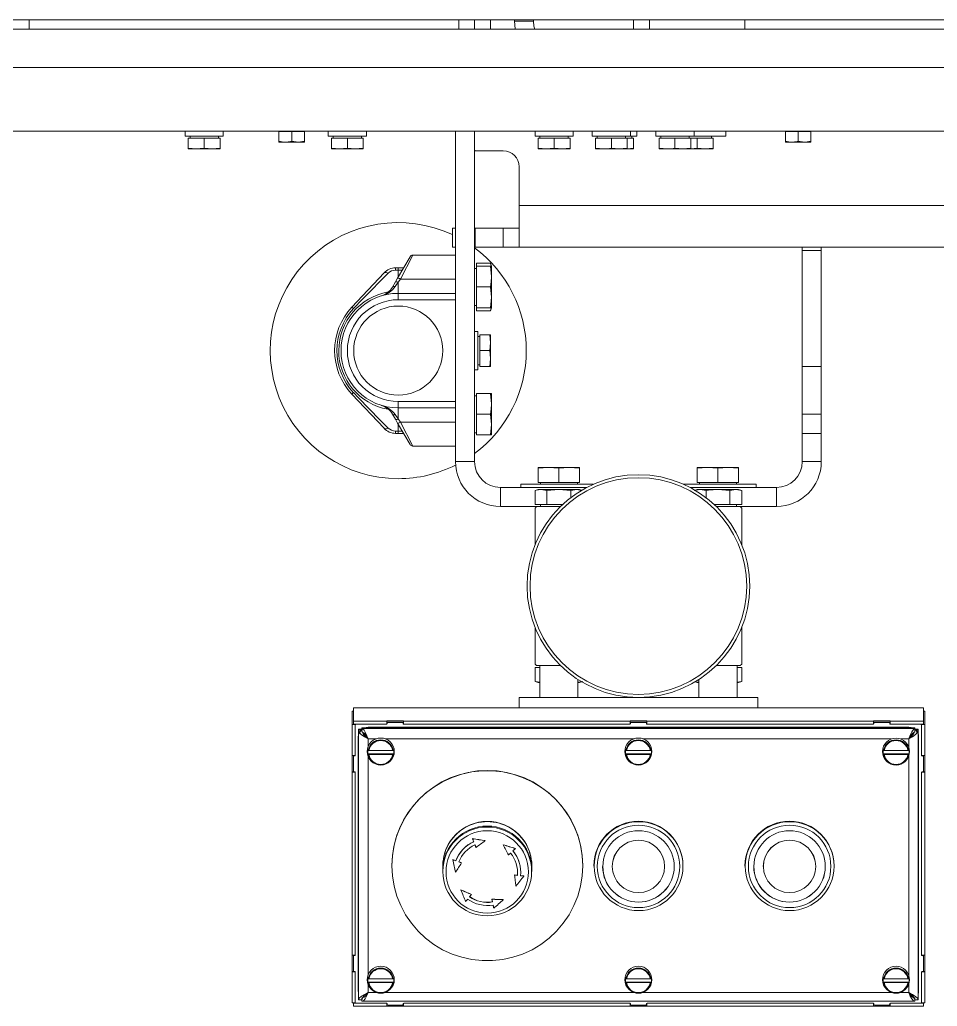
# Model space of a CAD drawing. Header units: millimetres. Extents: x -187347 to 135007, y -6415 to 292048.
# Drawn here: x -56473.8 to -56185.3, y 21274.1 to 21584.2 of the extents above; entities that cross this region are included whole.
import ezdxf

# ---------------------------------------------------------------- set-up
doc = ezdxf.new("R2010")
doc.units = ezdxf.units.MM
doc.header["$LTSCALE"] = 100
doc.layers.get('0').update_dxf_attribs({"lineweight": 18})
doc.layers.add('Layout Multivac', color=2, linetype='Continuous')

# ---------------------------------------------------------------- blocks, each defined once
blk = doc.blocks.new('I319 MD_left to right')
at = {"color": 0, "linetype": 'Continuous', "lineweight": 18}
for p, q in [((1820.77, 2193.04), (1183.77, 2193.04)), ((1389.77, 2190.04), (1389.77, 2193.04)), ((1524.77, 2193.04), (1524.77, 2190.04)), ((1529.77, 2190.04), (1529.77, 2193.04)), ((1534.77, 2193.04), (1534.77, 2190.04)), ((1542.27, 2192.64), (1542.27, 2193.04)), ((1548.27, 2192.64), (1542.27, 2192.64)), ((1548.27, 2192.64), (1548.27, 2193.04)), ((1579.77, 2190.04), (1579.77, 2193.04)), ((1584.77, 2193.04), (1584.77, 2190.04)), ((1614.77, 2190.04), (1614.77, 2193.04)), ((1792.77, 2190.04), (1151.77, 2190.04)), ((1792.77, 2178.04), (1151.77, 2178.04)), ((1792.77, 2158.04), (1151.77, 2158.04)), ((1438.77, 2158.04), (1438.77, 2156.44)), ((1450.77, 2156.44), (1438.77, 2156.44)), ((1439.77, 2152.65), (1439.77, 2155.84)), ((1439.77, 2155.84), (1444.77, 2155.84)), ((1440.33, 2156.44), (1440.33, 2155.84)), ((1444.77, 2152.65), (1444.77, 2155.84)), ((1444.77, 2155.84), (1449.77, 2155.84)), ((1449.21, 2155.84), (1449.21, 2156.44)), ((1449.77, 2152.65), (1449.77, 2155.84)), ((1450.77, 2156.44), (1450.77, 2158.04)), ((1468.27, 2157.89), (1468.27, 2154.9)), ((1468.27, 2157.89), (1472.27, 2157.89)), ((1468.83, 2158.04), (1468.83, 2157.89)), ((1472.27, 2157.89), (1476.27, 2157.89)), ((1472.27, 2157.89), (1472.27, 2154.9)), ((1475.71, 2157.89), (1475.71, 2158.04)), ((1476.27, 2157.89), (1476.27, 2154.9)), ((1483.77, 2158.04), (1483.77, 2156.44)), ((1489.77, 2156.44), (1483.77, 2156.44)), ((1484.77, 2152.65), (1484.77, 2155.84)), ((1484.77, 2155.84), (1489.77, 2155.84)), ((1485.33, 2156.44), (1485.33, 2155.84)), ((1495.77, 2156.44), (1489.77, 2156.44)), ((1489.77, 2152.65), (1489.77, 2155.84)), ((1489.77, 2155.84), (1494.77, 2155.84)), ((1494.21, 2155.84), (1494.21, 2156.44)), ((1494.77, 2152.65), (1494.77, 2155.84)), ((1495.77, 2156.44), (1495.77, 2158.04)), ((1523.77, 2054.14), (1523.77, 2158.04)), ((1529.77, 2054.14), (1529.77, 2158.04)), ((1548.77, 2158.04), (1548.77, 2156.44)), ((1560.77, 2156.44), (1548.77, 2156.44)), ((1549.77, 2152.65), (1549.77, 2155.84)), ((1549.77, 2155.84), (1554.77, 2155.84)), ((1550.33, 2156.44), (1550.33, 2155.84)), ((1554.77, 2152.65), (1554.77, 2155.84)), ((1554.77, 2155.84), (1559.77, 2155.84)), ((1559.21, 2155.84), (1559.21, 2156.44)), ((1559.77, 2152.65), (1559.77, 2155.84)), ((1560.77, 2156.44), (1560.77, 2158.04)), ((1566.77, 2158.04), (1566.77, 2156.44)), ((1578.77, 2156.44), (1566.77, 2156.44)), ((1567.77, 2152.65), (1567.77, 2155.84)), ((1567.77, 2155.84), (1572.77, 2155.84)), ((1568.33, 2156.44), (1568.33, 2155.84)), ((1572.77, 2152.65), (1572.77, 2155.84)), ((1572.77, 2155.84), (1577.77, 2155.84)), ((1577.21, 2155.84), (1577.21, 2156.44)), ((1577.77, 2155.84), (1579.77, 2155.84)), ((1577.77, 2152.65), (1577.77, 2155.84)), ((1578.77, 2156.44), (1578.77, 2158.04)), ((1580.77, 2156.44), (1578.77, 2156.44)), ((1579.21, 2155.84), (1579.21, 2156.44)), ((1579.77, 2152.65), (1579.77, 2155.84)), ((1580.77, 2156.44), (1580.77, 2158.04)), ((1586.77, 2158.04), (1586.77, 2156.44)), ((1598.77, 2156.44), (1586.77, 2156.44)), ((1587.77, 2152.65), (1587.77, 2155.84)), ((1587.77, 2155.84), (1592.77, 2155.84)), ((1588.33, 2156.44), (1588.33, 2155.84)), ((1592.77, 2152.65), (1592.77, 2155.84)), ((1592.77, 2155.84), (1597.77, 2155.84)), ((1597.21, 2155.84), (1597.21, 2156.44)), ((1597.77, 2155.84), (1599.77, 2155.84)), ((1597.77, 2152.65), (1597.77, 2155.84)), ((1598.77, 2156.44), (1598.77, 2158.04)), ((1598.77, 2156.44), (1608.77, 2156.44)), ((1599.77, 2152.65), (1599.77, 2155.84)), ((1599.77, 2155.84), (1604.77, 2155.84)), ((1604.21, 2155.84), (1604.21, 2156.44)), ((1604.77, 2152.65), (1604.77, 2155.84)), ((1608.77, 2156.44), (1608.77, 2158.04)), ((1627.52, 2157.89), (1627.52, 2154.9)), ((1627.52, 2157.89), (1631.52, 2157.89)), ((1628.08, 2158.04), (1628.08, 2157.89)), ((1631.52, 2157.89), (1635.52, 2157.89)), ((1631.52, 2157.89), (1631.52, 2154.9)), ((1634.96, 2157.89), (1634.96, 2158.04)), ((1635.52, 2157.89), (1635.52, 2154.9)), ((1442.27, 2152.44), (1439.77, 2152.65)), ((1439.77, 2152.65), (1439.77, 2152.44)), ((1439.77, 2152.44), (1442.27, 2152.44)), ((1444.77, 2152.65), (1442.27, 2152.44)), ((1442.27, 2152.44), (1447.27, 2152.44)), ((1447.27, 2152.44), (1444.77, 2152.65)), ((1449.77, 2152.65), (1447.27, 2152.44)), ((1447.27, 2152.44), (1449.77, 2152.44)), ((1449.77, 2152.44), (1449.77, 2152.65)), ((1468.27, 2154.54), (1468.27, 2154.9)), ((1468.27, 2154.54), (1470.27, 2154.54)), ((1470.27, 2154.54), (1474.27, 2154.54)), ((1472.27, 2154.9), (1474.27, 2154.54)), ((1474.27, 2154.54), (1476.27, 2154.54)), ((1476.27, 2154.9), (1476.27, 2154.54)), ((1487.27, 2152.44), (1484.77, 2152.65)), ((1484.77, 2152.65), (1484.77, 2152.44)), ((1484.77, 2152.44), (1487.27, 2152.44)), ((1489.77, 2152.65), (1487.27, 2152.44)), ((1487.27, 2152.44), (1492.27, 2152.44)), ((1492.27, 2152.44), (1489.77, 2152.65)), ((1494.77, 2152.65), (1492.27, 2152.44)), ((1492.27, 2152.44), (1494.77, 2152.44)), ((1494.77, 2152.44), (1494.77, 2152.65)), ((1552.27, 2152.44), (1549.77, 2152.65)), ((1549.77, 2152.65), (1549.77, 2152.44)), ((1549.77, 2152.44), (1552.27, 2152.44)), ((1554.77, 2152.65), (1552.27, 2152.44)), ((1552.27, 2152.44), (1557.27, 2152.44)), ((1557.27, 2152.44), (1554.77, 2152.65)), ((1559.77, 2152.65), (1557.27, 2152.44)), ((1557.27, 2152.44), (1559.77, 2152.44)), ((1559.77, 2152.44), (1559.77, 2152.65)), ((1570.27, 2152.44), (1567.77, 2152.65)), ((1567.77, 2152.65), (1567.77, 2152.44)), ((1567.77, 2152.44), (1570.27, 2152.44)), ((1570.27, 2152.44), (1575.27, 2152.44)), ((1575.27, 2152.44), (1572.77, 2152.65)), ((1577.77, 2152.65), (1575.27, 2152.44)), ((1575.27, 2152.44), (1577.77, 2152.44)), ((1579.77, 2152.65), (1577.77, 2152.48)), ((1577.77, 2152.44), (1577.77, 2152.65)), ((1577.83, 2152.44), (1579.77, 2152.44)), ((1579.77, 2152.44), (1579.77, 2152.65)), ((1590.27, 2152.44), (1587.77, 2152.65)), ((1587.77, 2152.65), (1587.77, 2152.44)), ((1587.77, 2152.44), (1590.27, 2152.44)), ((1590.27, 2152.44), (1595.27, 2152.44)), ((1595.27, 2152.44), (1592.77, 2152.65)), ((1597.77, 2152.65), (1595.27, 2152.44)), ((1595.27, 2152.44), (1597.77, 2152.44)), ((1597.74, 2152.44), (1602.27, 2152.44)), ((1599.77, 2152.65), (1597.77, 2152.48)), ((1597.77, 2152.44), (1597.77, 2152.65)), ((1602.27, 2152.44), (1599.77, 2152.65)), ((1604.77, 2152.65), (1602.27, 2152.44)), ((1602.27, 2152.44), (1604.77, 2152.44)), ((1604.77, 2152.44), (1604.77, 2152.65)), ((1627.52, 2154.54), (1627.52, 2154.9)), ((1627.52, 2154.54), (1629.52, 2154.54)), ((1629.52, 2154.54), (1633.52, 2154.54)), ((1631.52, 2154.9), (1633.52, 2154.54)), ((1633.52, 2154.54), (1635.52, 2154.54)), ((1635.52, 2154.9), (1635.52, 2154.54)), ((1529.97, 2151.83), (1538.77, 2151.83)), ((1543.77, 2146.85), (1543.77, 2134.69)), ((1543.77, 2134.69), (1543.77, 2121.54)), ((1717.42, 2134.69), (1543.77, 2134.69)), ((1522.77, 2121.54), (1522.77, 2127.54)), ((1523.77, 2127.54), (1522.77, 2127.54)), ((1529.97, 2127.54), (1529.77, 2127.54)), ((1529.97, 2121.54), (1529.97, 2127.54)), ((1538.77, 2127.54), (1529.97, 2127.54)), ((1538.77, 2121.54), (1538.77, 2127.54)), ((1543.77, 2127.54), (1538.77, 2127.54)), ((1523.77, 2121.54), (1522.77, 2121.54)), ((1529.97, 2121.54), (1529.77, 2121.54)), ((1538.77, 2121.54), (1529.97, 2121.54)), ((1543.77, 2121.54), (1538.77, 2121.54)), ((1711.57, 2121.54), (1543.77, 2121.54)), ((1632.77, 2120.54), (1632.77, 2121.54)), ((1638.77, 2121.54), (1638.77, 2120.54)), ((1505.58, 2111.79), (1509.48, 2118.54)), ((1510.35, 2119.04), (1506.45, 2111.54)), ((1523.77, 2119.04), (1510.35, 2119.04)), ((1638.77, 2120.54), (1632.77, 2120.54)), ((1632.77, 2084.04), (1632.77, 2120.54)), ((1638.77, 2084.04), (1638.77, 2120.54)), ((1504.93, 2115.04), (1505.77, 2115.04)), ((1505.77, 2114.33), (1505.77, 2115.04)), ((1505.77, 2115.04), (1507.46, 2115.04)), ((1530.37, 2114.86), (1529.77, 2114.86)), ((1530.37, 2115.54), (1530.37, 2116.55)), ((1534.8, 2116.55), (1530.37, 2116.55)), ((1530.37, 2109.04), (1530.37, 2115.54)), ((1534.8, 2115.54), (1530.37, 2115.54)), ((1535.07, 2115.54), (1534.8, 2116.55)), ((1534.8, 2116.55), (1534.94, 2115.54)), ((1534.8, 2115.54), (1535.07, 2112.29)), ((1535.07, 2115.54), (1534.8, 2115.54)), ((1535.07, 2112.29), (1535.07, 2115.54)), ((1491.2, 2102.75), (1501.29, 2113.47)), ((1505.77, 2114.33), (1504.89, 2114.33)), ((1504.9, 2110.61), (1505.58, 2111.79)), ((1505.77, 2112.11), (1505.77, 2114.33)), ((1507.05, 2114.33), (1505.77, 2114.33)), ((1535.07, 2105.79), (1535.07, 2112.29)), ((1503.97, 2109), (1504.9, 2110.61)), ((1505.77, 2110.53), (1504.82, 2109.15)), ((1506.45, 2111.54), (1505.77, 2110.53)), ((1505.77, 2107.04), (1505.77, 2110.53)), ((1506.45, 2111.54), (1523.77, 2111.54)), ((1534.8, 2109.04), (1530.37, 2109.04)), ((1530.37, 2102.54), (1530.37, 2109.04)), ((1534.8, 2109.04), (1535.07, 2105.79)), ((1505.77, 2107.04), (1505.77, 2105.04)), ((1505.77, 2107.04), (1523.77, 2107.04)), ((1535.07, 2105.79), (1534.8, 2102.54)), ((1535.07, 2102.54), (1535.07, 2105.79)), ((1491.72, 2102.26), (1491.2, 2102.75)), ((1523.77, 2105.04), (1505.77, 2105.04)), ((1529.77, 2103.23), (1530.37, 2103.23)), ((1534.8, 2102.54), (1530.37, 2102.54)), ((1530.37, 2101.54), (1530.37, 2102.54)), ((1534.8, 2101.54), (1535.07, 2102.54)), ((1534.8, 2102.54), (1535.07, 2102.54)), ((1534.94, 2102.54), (1534.8, 2101.54)), ((1534.8, 2101.54), (1530.37, 2101.54)), ((1530.77, 2095.04), (1529.77, 2095.04)), ((1530.77, 2095.04), (1530.77, 2083.04)), ((1531.37, 2093.48), (1530.77, 2093.48)), ((1534.56, 2094.04), (1531.37, 2094.04)), ((1531.37, 2089.04), (1531.37, 2094.04)), ((1534.56, 2094.04), (1534.77, 2091.54)), ((1534.77, 2094.04), (1534.56, 2094.04)), ((1534.77, 2091.54), (1534.77, 2094.04)), ((1534.77, 2091.54), (1534.56, 2089.04)), ((1534.77, 2086.54), (1534.77, 2091.54)), ((1534.56, 2089.04), (1531.37, 2089.04)), ((1531.37, 2084.04), (1531.37, 2089.04)), ((1534.56, 2089.04), (1534.77, 2086.54)), ((1530.77, 2084.6), (1531.37, 2084.6)), ((1534.56, 2084.04), (1531.37, 2084.04)), ((1534.77, 2086.54), (1534.56, 2084.04)), ((1534.56, 2084.04), (1534.77, 2084.04)), ((1534.77, 2084.04), (1534.77, 2086.54)), ((1632.77, 2084.04), (1638.77, 2084.04)), ((1632.77, 2069.04), (1632.77, 2084.04)), ((1638.77, 2069.04), (1638.77, 2084.04)), ((1529.77, 2083.04), (1530.77, 2083.04)), ((1491.72, 2075.83), (1491.2, 2075.34)), ((1501.29, 2064.62), (1491.2, 2075.34)), ((1530.37, 2074.86), (1529.77, 2074.86)), ((1530.37, 2069.04), (1530.37, 2075.54)), ((1534.8, 2075.54), (1530.37, 2075.54)), ((1534.8, 2075.54), (1535.07, 2072.29)), ((1535.07, 2075.54), (1534.8, 2075.54)), ((1535.07, 2072.29), (1535.07, 2075.54)), ((1505.77, 2073.04), (1523.77, 2073.04)), ((1505.77, 2071.04), (1505.77, 2073.04)), ((1535.07, 2065.79), (1535.07, 2072.29)), ((1504.9, 2067.47), (1503.97, 2069.08)), ((1504.82, 2068.94), (1505.77, 2067.55)), ((1523.77, 2071.04), (1505.77, 2071.04)), ((1505.77, 2067.55), (1505.77, 2071.04)), ((1534.8, 2069.04), (1530.37, 2069.04)), ((1530.37, 2062.54), (1530.37, 2069.04)), ((1534.8, 2069.04), (1535.07, 2065.79)), ((1632.77, 2069.04), (1638.77, 2069.04)), ((1632.77, 2063.04), (1632.77, 2069.04)), ((1638.77, 2069.04), (1638.77, 2063.04)), ((1505.58, 2066.29), (1504.9, 2067.47)), ((1509.48, 2059.54), (1505.58, 2066.29)), ((1505.77, 2067.55), (1506.45, 2066.54)), ((1505.77, 2065.97), (1505.77, 2063.76)), ((1523.77, 2066.54), (1506.45, 2066.54)), ((1506.45, 2066.54), (1510.35, 2059.04)), ((1535.07, 2065.79), (1534.8, 2062.54)), ((1535.07, 2062.54), (1535.07, 2065.79)), ((1504.89, 2063.76), (1505.77, 2063.76)), ((1505.77, 2063.04), (1504.93, 2063.04)), ((1505.77, 2063.76), (1505.77, 2063.04)), ((1505.77, 2063.76), (1507.05, 2063.76)), ((1507.46, 2063.04), (1505.77, 2063.04)), ((1529.77, 2063.23), (1530.37, 2063.23)), ((1534.8, 2062.54), (1530.37, 2062.54)), ((1534.8, 2062.54), (1535.07, 2062.54)), ((1638.77, 2063.04), (1632.77, 2063.04)), ((1632.77, 2063.04), (1632.77, 2054.14)), ((1638.77, 2063.04), (1638.77, 2054.14)), ((1510.35, 2059.04), (1523.77, 2059.04)), ((1529.77, 2054.14), (1523.77, 2054.14)), ((1632.77, 2054.14), (1638.77, 2054.14)), ((1549.77, 2052.07), (1553.02, 2052.34)), ((1549.77, 2052.34), (1549.77, 2052.07)), ((1553.02, 2052.34), (1549.77, 2052.34)), ((1549.77, 2052.07), (1549.77, 2047.64)), ((1553.02, 2052.34), (1556.27, 2052.07)), ((1559.52, 2052.34), (1553.02, 2052.34)), ((1556.27, 2052.07), (1559.52, 2052.34)), ((1556.27, 2052.07), (1556.27, 2047.64)), ((1559.52, 2052.34), (1562.77, 2052.07)), ((1562.77, 2052.34), (1559.52, 2052.34)), ((1562.77, 2052.07), (1562.77, 2052.34)), ((1562.77, 2052.07), (1562.77, 2047.64)), ((1599.77, 2052.07), (1603.02, 2052.34)), ((1599.77, 2052.34), (1599.77, 2052.07)), ((1603.02, 2052.34), (1599.77, 2052.34)), ((1599.77, 2052.07), (1599.77, 2047.64)), ((1603.02, 2052.34), (1606.27, 2052.07)), ((1609.52, 2052.34), (1603.02, 2052.34)), ((1606.27, 2052.07), (1609.52, 2052.34)), ((1606.27, 2052.07), (1606.27, 2047.64)), ((1609.52, 2052.34), (1612.77, 2052.07)), ((1612.77, 2052.34), (1609.52, 2052.34)), ((1612.77, 2052.07), (1612.77, 2052.34)), ((1612.77, 2052.07), (1612.77, 2047.64)), ((1544.27, 2047.04), (1544.27, 2046.04)), ((1544.27, 2047.04), (1567.09, 2047.04)), ((1556.27, 2047.64), (1549.77, 2047.64)), ((1550.46, 2047.64), (1550.46, 2047.04)), ((1562.77, 2047.64), (1556.27, 2047.64)), ((1562.09, 2047.04), (1562.09, 2047.64)), ((1595.45, 2047.04), (1618.27, 2047.04)), ((1606.27, 2047.64), (1599.77, 2047.64)), ((1600.46, 2047.64), (1600.46, 2047.04)), ((1612.77, 2047.64), (1606.27, 2047.64)), ((1612.09, 2047.04), (1612.09, 2047.64)), ((1618.27, 2046.04), (1618.27, 2047.04)), ((1537.87, 2046.04), (1537.87, 2040.04)), ((1565.02, 2046.04), (1537.87, 2046.04)), ((1549.77, 2045.34), (1548.76, 2045.07)), ((1548.76, 2045.07), (1548.76, 2040.64)), ((1550.64, 2045.34), (1549.77, 2045.34)), ((1550.64, 2045.34), (1552.52, 2045.07)), ((1556.27, 2045.34), (1550.64, 2045.34)), ((1552.52, 2045.07), (1556.27, 2045.34)), ((1552.52, 2045.07), (1552.52, 2040.64)), ((1556.27, 2045.34), (1560.02, 2045.07)), ((1561.9, 2045.34), (1556.27, 2045.34)), ((1560.02, 2045.07), (1561.9, 2045.34)), ((1560.02, 2045.07), (1560.02, 2042.86)), ((1561.9, 2045.34), (1563.41, 2045.12)), ((1562.77, 2045.34), (1561.9, 2045.34)), ((1563.44, 2045.16), (1562.77, 2045.34)), ((1624.67, 2046.04), (1597.52, 2046.04)), ((1598.76, 2045.07), (1600.64, 2045.34)), ((1599.77, 2045.34), (1599.1, 2045.16)), ((1600.64, 2045.34), (1599.77, 2045.34)), ((1600.64, 2045.34), (1602.52, 2045.07)), ((1606.27, 2045.34), (1600.64, 2045.34)), ((1602.52, 2045.07), (1602.52, 2042.86)), ((1606.27, 2045.34), (1610.02, 2045.07)), ((1611.9, 2045.34), (1606.27, 2045.34)), ((1610.02, 2045.07), (1611.9, 2045.34)), ((1610.02, 2045.07), (1610.02, 2040.64)), ((1611.9, 2045.34), (1613.78, 2045.07)), ((1612.77, 2045.34), (1611.9, 2045.34)), ((1613.78, 2045.07), (1612.77, 2045.34)), ((1613.78, 2045.07), (1613.78, 2040.64)), ((1624.67, 2046.04), (1624.67, 2040.04)), ((1552.52, 2040.64), (1548.76, 2040.64)), ((1550.46, 2040.64), (1550.46, 2040.04)), ((1557.4, 2040.64), (1552.52, 2040.64)), ((1610.02, 2040.64), (1605.14, 2040.64)), ((1613.78, 2040.64), (1610.02, 2040.64)), ((1612.09, 2040.04), (1612.09, 2040.64)), ((1549.27, 2040.04), (1537.87, 2040.04)), ((1549.27, 2040.04), (1548.77, 2039.54)), ((1548.77, 2039.54), (1548.77, 2028.03)), ((1556.78, 2040.04), (1549.27, 2040.04)), ((1613.27, 2040.04), (1605.76, 2040.04)), ((1613.77, 2039.54), (1613.27, 2040.04)), ((1624.67, 2040.04), (1613.27, 2040.04)), ((1613.77, 2028.03), (1613.77, 2039.54)), ((1548.77, 2002.05), (1548.77, 1990.54)), ((1613.77, 1990.54), (1613.77, 2002.05)), ((1548.76, 1985.01), (1548.76, 1989.44)), ((1548.76, 1989.44), (1550.27, 1989.44)), ((1548.77, 1990.54), (1549.27, 1990.04)), ((1549.27, 1990.04), (1556.78, 1990.04)), ((1550.27, 1990.04), (1550.27, 1980.04)), ((1605.76, 1990.04), (1613.27, 1990.04)), ((1612.27, 1980.04), (1612.27, 1990.04)), ((1612.27, 1989.44), (1613.78, 1989.44)), ((1613.27, 1990.04), (1613.77, 1990.54)), ((1613.78, 1985.01), (1613.78, 1989.44)), ((1548.76, 1985.01), (1549.77, 1984.74)), ((1550.27, 1984.8), (1548.76, 1985.01)), ((1549.77, 1984.74), (1550.27, 1984.74)), ((1562.27, 1980.04), (1562.27, 1985.65)), ((1563.78, 1985.01), (1562.27, 1984.8)), ((1562.27, 1984.74), (1562.77, 1984.74)), ((1562.77, 1984.74), (1563.44, 1984.92)), ((1599.1, 1984.92), (1599.77, 1984.74)), ((1600.27, 1984.8), (1599.13, 1984.96)), ((1599.77, 1984.74), (1600.27, 1984.74)), ((1600.27, 1985.65), (1600.27, 1980.04)), ((1613.78, 1985.01), (1612.27, 1984.8)), ((1612.27, 1984.74), (1612.77, 1984.74)), ((1612.77, 1984.74), (1613.78, 1985.01)), ((1543.77, 1980.04), (1543.77, 1976.78)), ((1543.77, 1980.04), (1618.77, 1980.04)), ((1618.77, 1980.04), (1618.77, 1976.78)), ((1491.67, 1975.67), (1491.27, 1975.67)), ((1491.27, 1975.67), (1491.27, 1971.52)), ((1670.87, 1976.78), (1491.67, 1976.78)), ((1491.67, 1976.77), (1491.67, 1972.62)), ((1491.67, 1976.77), (1670.87, 1976.77)), ((1491.81, 1976.74), (1491.67, 1976.77)), ((1670.87, 1976.77), (1670.73, 1976.74)), ((1670.87, 1976.77), (1670.87, 1972.62)), ((1670.87, 1975.67), (1671.27, 1975.67)), ((1671.27, 1975.67), (1671.27, 1971.52)), ((1491.67, 1972.62), (1502.17, 1972.62)), ((1491.67, 1972.62), (1491.67, 1971.62)), ((1502.17, 1972.67), (1507.37, 1972.67)), ((1502.17, 1972.62), (1502.17, 1972.67)), ((1502.17, 1972.62), (1502.17, 1971.65)), ((1502.47, 1972.27), (1502.47, 1972.19)), ((1507.07, 1972.27), (1502.47, 1972.27)), ((1507.07, 1972.19), (1502.47, 1972.19)), ((1507.07, 1972.19), (1507.07, 1972.27)), ((1507.37, 1972.67), (1507.37, 1972.62)), ((1507.37, 1972.62), (1578.67, 1972.62)), ((1507.37, 1972.62), (1507.37, 1971.65)), ((1578.67, 1972.67), (1583.87, 1972.67)), ((1578.67, 1972.62), (1578.67, 1972.67)), ((1578.67, 1972.62), (1578.67, 1971.65)), ((1578.97, 1972.27), (1578.97, 1972.19)), ((1583.57, 1972.27), (1578.97, 1972.27)), ((1583.57, 1972.19), (1578.97, 1972.19)), ((1583.57, 1972.19), (1583.57, 1972.27)), ((1583.87, 1972.67), (1583.87, 1972.62)), ((1583.87, 1972.62), (1655.17, 1972.62)), ((1583.87, 1972.62), (1583.87, 1971.65)), ((1655.17, 1972.62), (1655.17, 1972.67)), ((1655.17, 1972.67), (1660.37, 1972.67)), ((1655.17, 1972.62), (1655.17, 1971.65)), ((1655.47, 1972.27), (1655.47, 1972.19)), ((1660.07, 1972.27), (1655.47, 1972.27)), ((1660.07, 1972.19), (1655.47, 1972.19)), ((1660.07, 1972.19), (1660.07, 1972.27)), ((1660.37, 1972.67), (1660.37, 1972.62)), ((1660.37, 1972.62), (1670.87, 1972.62)), ((1660.37, 1972.62), (1660.37, 1971.65)), ((1670.87, 1972.62), (1670.87, 1971.62)), ((1492.27, 1971.52), (1491.27, 1971.52)), ((1491.27, 1961.76), (1491.27, 1971.52)), ((1491.67, 1971.62), (1502.07, 1971.62)), ((1492.27, 1971.62), (1492.27, 1971.52)), ((1492.27, 1971.42), (1492.27, 1971.52)), ((1492.27, 1971.39), (1492.27, 1971.42)), ((1492.27, 1971.39), (1492.27, 1961.82)), ((1492.47, 1971.62), (1492.47, 1971.59)), ((1502.07, 1971.59), (1492.47, 1971.59)), ((1494.27, 1970.09), (1493.27, 1970.09)), ((1494.27, 1970.09), (1493.27, 1970.09)), ((1493.27, 1969.85), (1493.27, 1970.09)), ((1493.27, 1970.09), (1493.27, 1970.09)), ((1493.27, 1969.85), (1493.27, 1884.98)), ((1493.27, 1969.85), (1494.27, 1969.85)), ((1494.37, 1970.25), (1494.37, 1970.49)), ((1668.17, 1970.25), (1494.37, 1970.25)), ((1494.37, 1969.26), (1494.37, 1970.25)), ((1667.97, 1970.5), (1494.57, 1970.5)), ((1496.27, 1970.69), (1496.27, 1970.6)), ((1496.27, 1970.69), (1666.27, 1970.69)), ((1496.27, 1970.6), (1666.27, 1970.6)), ((1502.07, 1971.59), (1502.07, 1971.62)), ((1502.27, 1971.99), (1502.27, 1972.07)), ((1502.27, 1971.99), (1502.27, 1971.79)), ((1507.27, 1972.07), (1507.27, 1971.99)), ((1507.27, 1971.79), (1507.27, 1971.99)), ((1507.47, 1971.62), (1578.57, 1971.62)), ((1507.47, 1971.62), (1507.47, 1971.59)), ((1578.57, 1971.59), (1507.47, 1971.59)), ((1578.57, 1971.59), (1578.57, 1971.62)), ((1578.77, 1971.99), (1578.77, 1972.07)), ((1578.77, 1971.99), (1578.77, 1971.79)), ((1583.77, 1972.07), (1583.77, 1971.99)), ((1583.77, 1971.79), (1583.77, 1971.99)), ((1583.97, 1971.62), (1655.07, 1971.62)), ((1583.97, 1971.62), (1583.97, 1971.59)), ((1655.07, 1971.59), (1583.97, 1971.59)), ((1655.07, 1971.59), (1655.07, 1971.62)), ((1655.27, 1971.99), (1655.27, 1972.07)), ((1655.27, 1971.99), (1655.27, 1971.79)), ((1660.27, 1972.07), (1660.27, 1971.99)), ((1660.27, 1971.79), (1660.27, 1971.99)), ((1660.47, 1971.62), (1670.87, 1971.62)), ((1660.47, 1971.62), (1660.47, 1971.59)), ((1670.07, 1971.59), (1660.47, 1971.59)), ((1666.27, 1970.69), (1666.27, 1970.6)), ((1668.17, 1970.25), (1668.17, 1970.49)), ((1668.17, 1970.25), (1668.17, 1969.26)), ((1668.2, 1970.02), (1668.27, 1969.96)), ((1669.27, 1970.09), (1668.27, 1970.09)), ((1669.27, 1970.09), (1668.27, 1970.09)), ((1668.27, 1970.09), (1668.27, 1970.09)), ((1669.27, 1969.85), (1668.27, 1969.85)), ((1669.27, 1969.85), (1669.27, 1970.09)), ((1669.27, 1970.09), (1669.27, 1970.09)), ((1669.27, 1884.98), (1669.27, 1969.85)), ((1670.07, 1971.59), (1670.07, 1971.62)), ((1670.27, 1971.62), (1670.27, 1971.52)), ((1670.27, 1971.52), (1671.27, 1971.52)), ((1670.27, 1971.52), (1670.27, 1971.42)), ((1670.27, 1971.42), (1670.27, 1971.39)), ((1670.27, 1961.82), (1670.27, 1971.39)), ((1671.27, 1971.52), (1671.27, 1961.76)), ((1493.17, 1967.6), (1493.17, 1967.52)), ((1493.17, 1887.82), (1493.17, 1967.52)), ((1498.83, 1967), (1496.27, 1967)), ((1496.27, 1967), (1496.27, 1964.45)), ((1579.83, 1967), (1501.71, 1967)), ((1660.83, 1967), (1582.71, 1967)), ((1666.27, 1967), (1663.71, 1967)), ((1666.27, 1964.45), (1666.27, 1967)), ((1669.37, 1967.6), (1669.37, 1967.52)), ((1669.37, 1967.52), (1669.37, 1887.82)), ((1496.54, 1963.33), (1504, 1963.33)), ((1577.54, 1963.33), (1585, 1963.33)), ((1658.54, 1963.33), (1666, 1963.33)), ((1491.27, 1961.76), (1492.24, 1961.76)), ((1491.27, 1956.63), (1491.27, 1961.76)), ((1491.67, 1961.43), (1491.67, 1961.51)), ((1491.67, 1961.43), (1491.67, 1956.84)), ((1491.87, 1961.71), (1491.87, 1961.63)), ((1492.07, 1961.71), (1491.87, 1961.71)), ((1492.07, 1961.63), (1491.87, 1961.63)), ((1492.07, 1961.63), (1492.07, 1961.71)), ((1496.22, 1962.26), (1504.32, 1962.26)), ((1496.27, 1961.59), (1496.27, 1892.72)), ((1504, 1962.13), (1496.54, 1962.13)), ((1577.22, 1962.26), (1585.32, 1962.26)), ((1585, 1962.13), (1577.54, 1962.13)), ((1658.22, 1962.26), (1666.32, 1962.26)), ((1666, 1962.13), (1658.54, 1962.13)), ((1666.27, 1892.72), (1666.27, 1961.59)), ((1671.27, 1961.76), (1670.3, 1961.76)), ((1670.47, 1961.71), (1670.47, 1961.63)), ((1670.67, 1961.71), (1670.47, 1961.71)), ((1670.67, 1961.63), (1670.47, 1961.63)), ((1670.67, 1961.63), (1670.67, 1961.71)), ((1670.87, 1961.51), (1670.87, 1961.43)), ((1670.87, 1956.84), (1670.87, 1961.43)), ((1671.27, 1961.76), (1671.27, 1956.63)), ((1491.27, 1956.63), (1492.14, 1956.63)), ((1491.27, 1956.58), (1491.27, 1956.63)), ((1491.87, 1956.64), (1492.07, 1956.64)), ((1671.27, 1956.63), (1670.4, 1956.63)), ((1670.47, 1956.64), (1670.67, 1956.64)), ((1671.27, 1956.63), (1671.27, 1956.58)), ((1491.27, 1956.58), (1492.22, 1956.58)), ((1491.27, 1899), (1491.27, 1956.58)), ((1492.27, 1956.45), (1492.27, 1899.06)), ((1670.27, 1899.06), (1670.27, 1956.45)), ((1671.27, 1956.58), (1670.32, 1956.58)), ((1671.27, 1956.58), (1671.27, 1899)), ((1529.13, 1935.68), (1529.13, 1935.63)), ((1533.09, 1935.06), (1533.09, 1935.02)), ((1538.77, 1933.75), (1538.77, 1933.7)), ((1542.58, 1932.57), (1542.58, 1932.53)), ((1522.92, 1929.05), (1522.92, 1929.01)), ((1523.9, 1928.71), (1523.9, 1928.66)), ((1503.77, 1927.15), (1503.77, 1927.15)), ((1519.77, 1927.1), (1519.77, 1927.04)), ((1519.77, 1925.64), (1519.77, 1925.32)), ((1525.7, 1928.08), (1525.7, 1928.04)), ((1547.77, 1927.04), (1547.77, 1927.1)), ((1547.77, 1925.32), (1547.77, 1925.64)), ((1563.77, 1927.15), (1563.77, 1927.15)), ((1567.27, 1927.15), (1567.27, 1927.01)), ((1570.02, 1926.93), (1570.02, 1926.92)), ((1573.02, 1926.93), (1573.02, 1926.92)), ((1589.52, 1926.92), (1589.52, 1926.93)), ((1592.52, 1926.92), (1592.52, 1926.93)), ((1595.27, 1927.01), (1595.27, 1927.15)), ((1614.77, 1927.15), (1614.77, 1927.01)), ((1617.52, 1926.93), (1617.52, 1926.92)), ((1620.52, 1926.93), (1620.52, 1926.92)), ((1637.02, 1926.92), (1637.02, 1926.93)), ((1640.02, 1926.92), (1640.02, 1926.93)), ((1642.77, 1927.01), (1642.77, 1927.15)), ((1542.34, 1924.25), (1542.34, 1924.2)), ((1543.22, 1924.14), (1543.22, 1924.1)), ((1544.27, 1925.09), (1544.27, 1925.13)), ((1545.23, 1923.91), (1545.23, 1923.86)), ((1525.47, 1919.56), (1525.47, 1919.52)), ((1528.75, 1918.12), (1528.75, 1918.08)), ((1535.2, 1916.63), (1535.2, 1916.59)), ((1538.77, 1916.49), (1538.77, 1916.45)), ((1491.27, 1899), (1492.24, 1899)), ((1491.27, 1893.87), (1491.27, 1899)), ((1491.67, 1898.67), (1491.67, 1898.75)), ((1491.67, 1898.67), (1491.67, 1894.08)), ((1491.87, 1898.95), (1491.87, 1898.87)), ((1492.07, 1898.95), (1491.87, 1898.95)), ((1492.07, 1898.87), (1491.87, 1898.87)), ((1492.07, 1898.87), (1492.07, 1898.95)), ((1671.27, 1899), (1670.3, 1899)), ((1670.47, 1898.95), (1670.47, 1898.87)), ((1670.67, 1898.95), (1670.47, 1898.95)), ((1670.67, 1898.87), (1670.47, 1898.87)), ((1670.67, 1898.87), (1670.67, 1898.95)), ((1670.87, 1898.75), (1670.87, 1898.67)), ((1670.87, 1894.08), (1670.87, 1898.67)), ((1671.27, 1899), (1671.27, 1893.87)), ((1491.27, 1893.87), (1492.14, 1893.87)), ((1491.27, 1893.82), (1491.27, 1893.87)), ((1491.27, 1893.82), (1492.22, 1893.82)), ((1491.27, 1884.06), (1491.27, 1893.82)), ((1491.87, 1893.88), (1492.07, 1893.88)), ((1492.27, 1893.69), (1492.27, 1884.12)), ((1496.54, 1891.6), (1504, 1891.6)), ((1577.54, 1891.6), (1585, 1891.6)), ((1658.54, 1891.6), (1666, 1891.6)), ((1670.27, 1884.12), (1670.27, 1893.69)), ((1671.27, 1893.82), (1670.32, 1893.82)), ((1671.27, 1893.87), (1670.4, 1893.87)), ((1670.47, 1893.88), (1670.67, 1893.88)), ((1671.27, 1893.87), (1671.27, 1893.82)), ((1671.27, 1893.82), (1671.27, 1884.06)), ((1496.22, 1890.54), (1504.32, 1890.54)), ((1496.27, 1889.86), (1496.27, 1887.31)), ((1504, 1890.41), (1496.54, 1890.41)), ((1577.22, 1890.54), (1585.32, 1890.54)), ((1585, 1890.41), (1577.54, 1890.41)), ((1658.22, 1890.54), (1666.32, 1890.54)), ((1666, 1890.41), (1658.54, 1890.41)), ((1666.27, 1887.31), (1666.27, 1889.86)), ((1494.37, 1885.58), (1494.37, 1884.58)), ((1494.57, 1885.83), (1495.06, 1885.83)), ((1495.67, 1886.49), (1495.44, 1886.7)), ((1496.27, 1887.31), (1498.83, 1887.31)), ((1501.71, 1887.31), (1579.83, 1887.31)), ((1582.71, 1887.31), (1660.83, 1887.31)), ((1663.71, 1887.31), (1666.27, 1887.31)), ((1667.09, 1886.7), (1666.87, 1886.49)), ((1667.48, 1885.83), (1667.97, 1885.83)), ((1668.17, 1884.58), (1668.17, 1885.58)), ((1492.27, 1884.06), (1491.27, 1884.06)), ((1491.67, 1884.06), (1491.67, 1883.96)), ((1492.36, 1883.96), (1491.67, 1883.96)), ((1491.67, 1882.96), (1491.67, 1883.96)), ((1502.17, 1882.96), (1491.67, 1882.96)), ((1492.27, 1884.06), (1492.27, 1884.12)), ((1492.47, 1883.92), (1502.07, 1883.92)), ((1493.27, 1884.98), (1494.27, 1884.98)), ((1494.37, 1884.57), (1668.17, 1884.57)), ((1502.17, 1882.96), (1502.17, 1883.9)), ((1507.37, 1883.01), (1502.17, 1883.01)), ((1502.27, 1883.72), (1502.27, 1883.52)), ((1502.47, 1883.32), (1507.07, 1883.32)), ((1507.27, 1883.52), (1507.27, 1883.72)), ((1507.37, 1882.96), (1507.37, 1883.9)), ((1578.67, 1882.96), (1507.37, 1882.96)), ((1507.47, 1883.92), (1578.57, 1883.92)), ((1578.67, 1882.96), (1578.67, 1883.9)), ((1583.87, 1883.01), (1578.67, 1883.01)), ((1578.77, 1883.72), (1578.77, 1883.52)), ((1578.97, 1883.32), (1583.57, 1883.32)), ((1583.77, 1883.52), (1583.77, 1883.72)), ((1583.87, 1882.96), (1583.87, 1883.9)), ((1655.17, 1882.96), (1583.87, 1882.96)), ((1583.97, 1883.92), (1655.07, 1883.92)), ((1655.17, 1882.96), (1655.17, 1883.9)), ((1660.37, 1883.01), (1655.17, 1883.01)), ((1655.27, 1883.72), (1655.27, 1883.52)), ((1655.47, 1883.32), (1660.07, 1883.32)), ((1660.27, 1883.52), (1660.27, 1883.72)), ((1660.37, 1882.96), (1660.37, 1883.9)), ((1670.87, 1882.96), (1660.37, 1882.96)), ((1660.47, 1883.92), (1670.07, 1883.92)), ((1669.27, 1884.98), (1668.27, 1884.98)), ((1670.87, 1883.96), (1670.18, 1883.96)), ((1670.27, 1884.12), (1670.27, 1884.06)), ((1670.27, 1884.06), (1671.27, 1884.06)), ((1670.87, 1884.06), (1670.87, 1883.96)), ((1670.87, 1882.96), (1670.87, 1883.96))]:
    blk.add_line(p, q, dxfattribs=at)
at = {"color": 0, "linetype": 'Continuous', "lineweight": 18, "flags": 128}
for points in [[(1542.27, 2192.64), (1542.48, 2190.19), (1542.51, 2190.04)], [(1548.27, 2192.64), (1548.43, 2191.06), (1548.7, 2190.04)], [(1468.27, 2154.9), (1469.83, 2154.56), (1470.27, 2154.54)], [(1470.27, 2154.54), (1471.89, 2154.78), (1472.27, 2154.9)], [(1474.27, 2154.54), (1474.41, 2154.54), (1476.27, 2154.9)], [(1572.77, 2152.65), (1572.23, 2152.57), (1570.27, 2152.44)], [(1592.77, 2152.65), (1592.23, 2152.57), (1590.27, 2152.44)], [(1627.52, 2154.9), (1629.08, 2154.56), (1629.52, 2154.54)], [(1629.52, 2154.54), (1631.14, 2154.78), (1631.52, 2154.9)], [(1633.52, 2154.54), (1633.66, 2154.54), (1635.52, 2154.9)], [(1502.58, 2113.37), (1500.01, 2110.78), (1497.32, 2108.06), (1494.57, 2105.24), (1491.72, 2102.26)], [(1535.07, 2112.29), (1535, 2110.67), (1534.8, 2109.04)], [(1504.9, 2110.61), (1504.95, 2110.66), (1505.02, 2110.69), (1505.1, 2110.71), (1505.21, 2110.7), (1505.34, 2110.69), (1505.47, 2110.65), (1505.62, 2110.6), (1505.77, 2110.53)], [(1491.72, 2075.83), (1493.27, 2074.2), (1496.64, 2070.72), (1500, 2067.32), (1502.58, 2064.71)], [(1535.07, 2072.29), (1535, 2070.67), (1534.8, 2069.04)], [(1504.9, 2067.47), (1504.95, 2067.42), (1505.02, 2067.39), (1505.1, 2067.38), (1505.21, 2067.38), (1505.34, 2067.4), (1505.47, 2067.44), (1505.62, 2067.49), (1505.77, 2067.55)], [(1548.76, 2045.07), (1549.17, 2045.17), (1550.64, 2045.34)], [(1602.52, 2045.07), (1603.33, 2045.17), (1606.27, 2045.34)], [(1493.27, 1969.85), (1493.5, 1969.11), (1494.15, 1968.37), (1495.12, 1967.67), (1496.27, 1967)], [(1496.27, 1967), (1495.89, 1967.94), (1495.45, 1968.94), (1495.01, 1969.72), (1494.57, 1970.17), (1494.37, 1970.25)], [(1495.21, 1970.5), (1495.67, 1970.63), (1496.27, 1970.69)], [(1495.49, 1970.5), (1495.67, 1970.54), (1496.27, 1970.6)], [(1666.27, 1970.69), (1666.87, 1970.63), (1667.33, 1970.5)], [(1666.27, 1970.6), (1666.87, 1970.54), (1667.05, 1970.5)], [(1668.17, 1970.25), (1667.7, 1969.92), (1667.22, 1969.19), (1666.75, 1968.17), (1666.27, 1967)], [(1666.27, 1967), (1667.4, 1967.66), (1668.36, 1968.35), (1669.02, 1969.07), (1669.27, 1969.85)], [(1495.05, 1968.21), (1495.3, 1968.48), (1495.34, 1968.52)], [(1495.46, 1968.34), (1495.44, 1968.32), (1495.2, 1968.06)], [(1495.33, 1967.93), (1495.44, 1968.04), (1495.58, 1968.17)], [(1666.96, 1968.17), (1667.1, 1968.04), (1667.21, 1967.93)], [(1667.34, 1968.06), (1667.1, 1968.32), (1667.08, 1968.34)], [(1667.2, 1968.52), (1667.24, 1968.48), (1667.48, 1968.22)], [(1496.34, 1963.34), (1496.29, 1963.39), (1496.22, 1963.46)], [(1504.32, 1963.46), (1504.25, 1963.39), (1504.2, 1963.34)], [(1577.34, 1963.34), (1577.29, 1963.39), (1577.22, 1963.46)], [(1585.32, 1963.46), (1585.25, 1963.39), (1585.2, 1963.34)], [(1658.34, 1963.34), (1658.29, 1963.39), (1658.22, 1963.46)], [(1666.32, 1963.46), (1666.25, 1963.39), (1666.2, 1963.34)], [(1496.22, 1962.26), (1496.29, 1962.19), (1496.34, 1962.15)], [(1504.2, 1962.15), (1504.25, 1962.19), (1504.32, 1962.26)], [(1577.22, 1962.26), (1577.29, 1962.19), (1577.34, 1962.15)], [(1585.2, 1962.15), (1585.25, 1962.19), (1585.32, 1962.26)], [(1658.22, 1962.26), (1658.29, 1962.19), (1658.34, 1962.15)], [(1666.2, 1962.15), (1666.25, 1962.19), (1666.32, 1962.26)], [(1563.77, 1927.15), (1563.59, 1930.38), (1563.07, 1933.57), (1562.2, 1936.69), (1561, 1939.69), (1559.48, 1942.55), (1557.65, 1945.23), (1555.55, 1947.7), (1553.19, 1949.92), (1550.61, 1951.88), (1547.82, 1953.55), (1544.87, 1954.91), (1541.8, 1955.94), (1538.62, 1956.64), (1535.39, 1956.99), (1532.15, 1956.99), (1528.92, 1956.64), (1525.74, 1955.94), (1522.67, 1954.91), (1519.72, 1953.55), (1516.93, 1951.88), (1514.35, 1949.92), (1511.99, 1947.7), (1509.89, 1945.23), (1508.06, 1942.55), (1506.54, 1939.69), (1505.34, 1936.69), (1504.47, 1933.57), (1503.95, 1930.38), (1503.77, 1927.15), (1503.95, 1923.91), (1504.47, 1920.72), (1505.34, 1917.6), (1506.54, 1914.6), (1508.06, 1911.74), (1509.89, 1909.06), (1511.99, 1906.59), (1514.35, 1904.37), (1516.93, 1902.41), (1519.72, 1900.74), (1522.67, 1899.38), (1525.74, 1898.35), (1528.92, 1897.65), (1532.15, 1897.3), (1535.39, 1897.3), (1538.62, 1897.65), (1541.8, 1898.35), (1544.87, 1899.38), (1547.82, 1900.74), (1550.61, 1902.41), (1553.19, 1904.37), (1555.55, 1906.59), (1557.65, 1909.06), (1559.48, 1911.74), (1561, 1914.6), (1562.2, 1917.6), (1563.07, 1920.72), (1563.59, 1923.91), (1563.77, 1927.15)], [(1529.52, 1934.65), (1529.47, 1934.77), (1529.42, 1934.9), (1529.37, 1935.02), (1529.32, 1935.14), (1529.27, 1935.26), (1529.23, 1935.39), (1529.18, 1935.51), (1529.13, 1935.63)], [(1533.09, 1935.02), (1532.73, 1934.75), (1532.37, 1934.48), (1532.02, 1934.21), (1531.66, 1933.94), (1531.3, 1933.67), (1530.94, 1933.4), (1530.58, 1933.13), (1530.22, 1932.86)], [(1530.22, 1932.86), (1530.18, 1932.97), (1530.14, 1933.07), (1530.1, 1933.18), (1530.06, 1933.28), (1530.01, 1933.39), (1529.97, 1933.49), (1529.93, 1933.6), (1529.89, 1933.7)], [(1540.41, 1930.51), (1540.2, 1930.91), (1540, 1931.31), (1539.79, 1931.71), (1539.59, 1932.11), (1539.38, 1932.51), (1539.18, 1932.91), (1538.97, 1933.31), (1538.77, 1933.7)], [(1542.58, 1932.53), (1542.48, 1932.44), (1542.39, 1932.35), (1542.29, 1932.26), (1542.2, 1932.17), (1542.1, 1932.08), (1542, 1931.99), (1541.91, 1931.9), (1541.81, 1931.81)], [(1523.77, 1925.08), (1523.66, 1925.57), (1523.56, 1926.06), (1523.45, 1926.55), (1523.34, 1927.04), (1523.24, 1927.53), (1523.13, 1928.03), (1523.03, 1928.52), (1522.92, 1929.01)], [(1541.07, 1931.12), (1540.99, 1931.05), (1540.9, 1930.97), (1540.82, 1930.9), (1540.74, 1930.82), (1540.65, 1930.74), (1540.57, 1930.67), (1540.49, 1930.59), (1540.41, 1930.51)], [(1525.7, 1928.04), (1525.46, 1927.67), (1525.22, 1927.29), (1524.97, 1926.92), (1524.73, 1926.55), (1524.49, 1926.18), (1524.25, 1925.81), (1524.01, 1925.44), (1523.77, 1925.08)], [(1542.75, 1920.7), (1542.7, 1921.13), (1542.65, 1921.57), (1542.6, 1922.01), (1542.55, 1922.44), (1542.49, 1922.88), (1542.44, 1923.32), (1542.39, 1923.76), (1542.34, 1924.2)], [(1545.23, 1923.86), (1544.93, 1923.47), (1544.62, 1923.07), (1544.31, 1922.68), (1544, 1922.28), (1543.69, 1921.88), (1543.38, 1921.49), (1543.06, 1921.09), (1542.75, 1920.7)], [(1543.22, 1924.14), (1543.27, 1925.08), (1543.27, 1925.11)], [(1526.95, 1915.85), (1526.77, 1916.3), (1526.58, 1916.76), (1526.4, 1917.22), (1526.21, 1917.67), (1526.03, 1918.13), (1525.84, 1918.59), (1525.66, 1919.05), (1525.47, 1919.52)], [(1527.59, 1916.64), (1527.51, 1916.54), (1527.43, 1916.44), (1527.35, 1916.34), (1527.27, 1916.24), (1527.19, 1916.14), (1527.11, 1916.05), (1527.03, 1915.95), (1526.95, 1915.85)], [(1528.75, 1918.08), (1528.68, 1917.99), (1528.61, 1917.91), (1528.54, 1917.82), (1528.48, 1917.74), (1528.41, 1917.65), (1528.34, 1917.57), (1528.27, 1917.48), (1528.2, 1917.4)], [(1535.39, 1915.74), (1535.37, 1915.85), (1535.34, 1915.95), (1535.32, 1916.06), (1535.3, 1916.16), (1535.27, 1916.27), (1535.25, 1916.38), (1535.23, 1916.48), (1535.2, 1916.59)], [(1538.77, 1916.45), (1538.4, 1916.12), (1538.03, 1915.78), (1537.66, 1915.45), (1537.29, 1915.12), (1536.92, 1914.79), (1536.55, 1914.46), (1536.18, 1914.13), (1535.81, 1913.81)], [(1535.81, 1913.81), (1535.78, 1913.93), (1535.76, 1914.05), (1535.73, 1914.17), (1535.7, 1914.3), (1535.68, 1914.42), (1535.65, 1914.54), (1535.62, 1914.66), (1535.6, 1914.79)], [(1496.34, 1891.62), (1496.29, 1891.66), (1496.22, 1891.73)], [(1504.32, 1891.73), (1504.25, 1891.66), (1504.2, 1891.62)], [(1577.34, 1891.62), (1577.29, 1891.66), (1577.22, 1891.73)], [(1585.32, 1891.73), (1585.25, 1891.66), (1585.2, 1891.62)], [(1658.34, 1891.62), (1658.29, 1891.66), (1658.22, 1891.73)], [(1666.32, 1891.73), (1666.25, 1891.66), (1666.2, 1891.62)], [(1496.22, 1890.54), (1496.29, 1890.46), (1496.34, 1890.42)], [(1504.2, 1890.42), (1504.25, 1890.46), (1504.32, 1890.54)], [(1577.22, 1890.54), (1577.29, 1890.46), (1577.34, 1890.42)], [(1585.2, 1890.42), (1585.25, 1890.46), (1585.32, 1890.54)], [(1658.22, 1890.54), (1658.29, 1890.46), (1658.34, 1890.42)], [(1666.2, 1890.42), (1666.25, 1890.46), (1666.32, 1890.54)], [(1493.27, 1887.04), (1493.23, 1887.22), (1493.17, 1887.82)], [(1496.27, 1887.31), (1495.14, 1886.69), (1494.18, 1886.11), (1493.52, 1885.55), (1493.27, 1884.98)], [(1494.57, 1885.24), (1494.55, 1885.25), (1494.34, 1885.4)], [(1494.37, 1884.58), (1494.85, 1884.71), (1495.32, 1885.27), (1495.8, 1886.18), (1496.27, 1887.31)], [(1666.27, 1887.39), (1666.75, 1886.64), (1667.22, 1886.04), (1667.7, 1885.66), (1668.17, 1885.58)], [(1669.27, 1884.98), (1669.05, 1885.51), (1668.42, 1886.07), (1667.48, 1886.65), (1666.27, 1887.31)], [(1666.27, 1887.31), (1666.75, 1886.18), (1667.22, 1885.27), (1667.7, 1884.71), (1668.17, 1884.58)], [(1668.2, 1885.4), (1667.99, 1885.25), (1667.97, 1885.24)], [(1669.37, 1887.82), (1669.31, 1887.22), (1669.27, 1887.04)]]:
    blk.add_lwpolyline(points, dxfattribs=at)
at = {"color": 0, "linetype": 'Continuous', "lineweight": 18}
for centre, radius in [((1505.77, 2089.04), 14), ((1581.27, 2015.04), 35), ((1581.27, 2015.04), 34.05), ((1500.27, 1963.03), 4.25), ((1581.27, 1963.03), 4.25), ((1662.27, 1963.01), 4.25), ((1533.73, 1925.33), 13.96), ((1533.73, 1925.19), 12.95), ((1581.31, 1927), 13.96), ((1581.31, 1926.92), 12.96), ((1581.3, 1926.92), 11.22), ((1628.81, 1927), 13.96), ((1628.81, 1926.92), 12.96), ((1628.8, 1926.92), 11.22), ((1581.29, 1926.92), 8.23), ((1628.79, 1926.92), 8.23), ((1500.27, 1891.3), 4.25), ((1581.27, 1891.3), 4.25), ((1662.27, 1891.3), 4.25)]:
    blk.add_circle(centre, radius, dxfattribs=at)
for centre, radius, start, end in [((1529.97, 2152.03), 0.2, 180.1094, 270.109), ((1538.78, 2146.84), 4.99, 0.1094, 90.109), ((1505.77, 2089.04), 40.25, 65.0163, 270), ((1505.77, 2089.04), 40.25, 306.6035, 53.3965), ((1510.35, 2118.04), 1, 93.9141, 150), ((1504.93, 2110.04), 5, 90, 136.7496), ((1508.88, 2114.44), 4, 171.2635, 181.5504), ((1501.87, 2112.49), 1.13, 50.9525, 120.5573), ((1504.88, 2111.06), 3.26, 89.9728, 134.9773), ((1505.73, 2110.66), 1.14, 50.6443, 97.1515), ((1498.29, 2114.23), 8.28, 285.6875, 322.108), ((1498.78, 2112), 5.99, 286.923, 330.019), ((1504.49, 2108.52), 0.708, 62.449, 137.0535), ((1505.77, 2089.04), 18.71, 99.7867, 259.904), ((1505.77, 2089.04), 18, 90, 270), ((1505.77, 2089.04), 20, 136.7496, 223.2504), ((1505.77, 2089.04), 16, 90, 270), ((1505.77, 2089.04), 19.29, 136.7496, 223.2504), ((1498.38, 2063.99), 8.12, 37.5395, 74.6649), ((1498.78, 2066.08), 6, 30, 73.058), ((1504.49, 2069.57), 0.708, 222.9465, 297.551), ((1505.73, 2067.42), 1.14, 262.8485, 309.3557), ((1501.87, 2065.59), 1.13, 239.4427, 309.0475), ((1504.93, 2068.04), 5, 223.2504, 270), ((1504.88, 2067.02), 3.26, 224.9923, 270.0576), ((1508.88, 2063.65), 4, 178.4496, 188.7365), ((1510.35, 2060.04), 1, 210, 265.6733), ((1505.77, 2089.04), 40.25, 270, 296.6305), ((1537.87, 2054.14), 14.1, 180, 270), ((1537.87, 2054.14), 8.1, 180, 270), ((1624.67, 2054.14), 8.1, 270, 0), ((1624.67, 2054.14), 14.1, 270, 0), ((1502.47, 1972.07), 0.2, 89.891, 179.8906), ((1502.47, 1971.99), 0.2, 89.891, 179.8906), ((1507.07, 1972.07), 0.2, 0.1094, 90.109), ((1507.07, 1971.99), 0.2, 0.1094, 90.109), ((1578.97, 1972.07), 0.2, 89.891, 179.8906), ((1578.97, 1971.99), 0.2, 89.891, 179.8906), ((1583.57, 1972.07), 0.2, 0.1094, 90.109), ((1583.57, 1971.99), 0.2, 0.1094, 90.109), ((1655.47, 1972.07), 0.2, 89.891, 179.8906), ((1655.47, 1971.99), 0.2, 89.891, 179.8906), ((1660.07, 1972.07), 0.2, 0.1094, 90.109), ((1660.07, 1971.99), 0.2, 0.1094, 90.109), ((1492.47, 1971.48), 0.199, 132.3472, 179.9697), ((1492.47, 1971.39), 0.2, 89.891, 179.8906), ((1496.26, 1967.51), 3.09, 123.119, 179.9545), ((1496.25, 1967.6), 3.08, 128.2767, 179.966), ((1498.46, 1970.78), 4.29, 192.4515, 239.3184), ((1494.52, 1969.92), 0.589, 85.1662, 104.7959), ((1492.44, 1965.71), 4.03, 22.4706, 61.4383), ((1502.07, 1971.79), 0.2, 269.891, 359.8906), ((1502.07, 1971.87), 0.199, 299.8596, 359.9511), ((1507.47, 1971.87), 0.199, 180.0489, 240.1404), ((1507.47, 1971.79), 0.2, 180.1094, 270.109), ((1578.57, 1971.79), 0.2, 269.891, 359.8906), ((1578.57, 1971.87), 0.199, 299.8596, 359.9511), ((1583.97, 1971.87), 0.199, 180.0489, 240.1404), ((1583.97, 1971.79), 0.2, 180.1094, 270.109), ((1655.07, 1971.79), 0.2, 269.891, 359.8906), ((1655.07, 1971.87), 0.199, 299.8596, 359.9511), ((1660.47, 1971.87), 0.199, 180.0489, 240.1404), ((1660.47, 1971.79), 0.2, 180.1094, 270.109), ((1670.11, 1965.7), 4.05, 118.6267, 157.4808), ((1664.37, 1970.63), 3.97, 301.2357, 348.7781), ((1668.02, 1969.92), 0.589, 75.2041, 94.8338), ((1666.28, 1967.51), 3.09, 0.0455, 56.881), ((1666.29, 1967.6), 3.08, 0.0264, 48.4791), ((1670.07, 1971.39), 0.2, 0.1094, 90.109), ((1670.07, 1971.48), 0.199, 0.0258, 47.6573), ((1500.27, 1962.73), 3.98, 8.8492, 171.1508), ((1500.27, 1962.72), 3.78, 9.3108, 170.6892), ((1581.27, 1962.73), 3.98, 8.8492, 171.1508), ((1581.27, 1962.72), 3.78, 9.3108, 170.6892), ((1662.27, 1962.73), 3.98, 8.8492, 171.1508), ((1662.27, 1962.72), 3.78, 9.3108, 170.6892), ((1500.24, 1962.86), 4.06, 171.5375, 188.4625), ((1496.48, 1963.91), 0.588, 255.58, 275.3973), ((1504.04, 1964.17), 0.841, 267.6063, 281.4164), ((1500.3, 1962.86), 4.06, 351.5375, 8.4625), ((1581.24, 1962.86), 4.06, 171.5375, 188.4625), ((1577.48, 1963.91), 0.588, 255.58, 275.3973), ((1585.04, 1964.17), 0.841, 267.6063, 281.4164), ((1581.3, 1962.86), 4.06, 351.5375, 8.4625), ((1662.24, 1962.86), 4.06, 171.5375, 188.4625), ((1658.48, 1963.91), 0.588, 255.58, 275.3973), ((1666.04, 1964.17), 0.841, 267.6063, 281.4164), ((1662.3, 1962.86), 4.06, 351.5375, 8.4625), ((1491.87, 1961.51), 0.2, 89.891, 179.8906), ((1491.87, 1961.43), 0.2, 89.891, 179.8906), ((1492.07, 1961.83), 0.2, 269.891, 359.8906), ((1492.07, 1961.91), 0.2, 269.9841, 310.1927), ((1500.27, 1962.76), 3.98, 188.8492, 351.1508), ((1496.5, 1962.97), 0.841, 258.5836, 272.3937), ((1500.27, 1962.74), 3.78, 189.3108, 350.6892), ((1504.06, 1962.72), 0.588, 264.6027, 284.42), ((1581.27, 1962.76), 3.98, 188.8492, 351.1508), ((1577.5, 1962.97), 0.841, 258.5836, 272.3937), ((1581.27, 1962.74), 3.78, 189.3108, 350.6892), ((1585.06, 1962.72), 0.588, 264.6027, 284.42), ((1662.27, 1962.76), 3.98, 188.8492, 351.1508), ((1658.5, 1962.97), 0.841, 258.5836, 272.3937), ((1662.27, 1962.74), 3.78, 189.3108, 350.6892), ((1666.06, 1962.72), 0.588, 264.6027, 284.42), ((1670.47, 1961.83), 0.2, 180.1094, 270.109), ((1670.47, 1961.91), 0.2, 229.8073, 270.0159), ((1670.67, 1961.51), 0.2, 0.1094, 90.109), ((1670.67, 1961.43), 0.2, 0.1094, 90.109), ((1491.87, 1956.84), 0.2, 180.1094, 270.109), ((1492.07, 1956.45), 0.2, 0.1094, 90.109), ((1533.77, 1927.07), 30, 0.1668, 179.8332), ((1670.47, 1956.45), 0.2, 89.891, 179.8906), ((1670.67, 1956.84), 0.2, 269.891, 359.8906), ((1581.27, 1927.11), 14, 0.1736, 179.8264), ((1628.77, 1927.11), 14, 0.1736, 179.8264), ((1533.77, 1927.06), 14, 0.1736, 179.8264), ((1533.77, 1927), 14, 357.2857, 182.7143), ((1533.77, 1925.6), 14, 0.1736, 179.8264), ((1599.37, 2373.66), 443.58, 260.8889, 261.4063), ((1599.37, 2373.62), 443.58, 260.8889, 261.4063), ((1581.27, 1926.9), 8.25, 0.1693, 179.8307), ((1628.77, 1926.9), 8.25, 0.1693, 179.8307), ((1533.74, 1925.11), 10.48, 113.7889, 159.9127), ((1533.74, 1925.07), 10.48, 113.7889, 159.9127), ((1533.74, 1925.04), 9.48, 113.9943, 159.7087), ((1674.74, 2367.56), 454.62, 252.5969, 253.0994), ((1674.74, 2367.51), 454.62, 252.5969, 253.0994), ((1533.83, 1925.13), 10.44, 0.0114, 40.1442), ((1533.84, 1925.09), 10.43, 353.9062, 40.146), ((1668.64, 2342.85), 438.71, 250.5996, 250.7356), ((1668.64, 2342.81), 438.71, 250.5996, 250.7356), ((1533.83, 1925.06), 9.44, 354.1121, 39.9401), ((1673.76, 2357.53), 454.25, 250.8646, 250.9775), ((1673.76, 2357.48), 454.25, 250.8646, 250.9775), ((1581.27, 1926.96), 11.25, 180.1634, 359.8366), ((1628.77, 1926.96), 11.25, 180.1634, 359.8366), ((1593.48, 2346.05), 424.89, 263.0871, 263.2067), ((1593.48, 2346), 424.89, 263.0871, 263.2067), ((1591.48, 2329.06), 407.78, 263.3437, 263.4884), ((1591.48, 2329.01), 407.78, 263.3437, 263.4884), ((1722.35, 2363.82), 485.93, 246.0988, 246.5209), ((1722.35, 2363.77), 485.93, 246.0988, 246.5209), ((1533.77, 1925.16), 10.53, 234.0388, 279.9871), ((1533.77, 1925.17), 9.53, 234.2436, 279.7824), ((1533.77, 1925.13), 9.53, 234.2436, 279.7824), ((1554.38, 2358.88), 442.66, 267.5176, 267.9795), ((1554.38, 2358.84), 442.66, 267.5176, 267.9795), ((1491.87, 1898.75), 0.2, 89.891, 179.8906), ((1491.87, 1898.67), 0.2, 89.891, 179.8906), ((1492.07, 1899.07), 0.2, 269.891, 359.8906), ((1492.07, 1899.15), 0.2, 269.9841, 310.1927), ((1670.47, 1899.07), 0.2, 180.1094, 270.109), ((1670.47, 1899.15), 0.2, 229.8073, 270.0159), ((1670.67, 1898.75), 0.2, 0.1094, 90.109), ((1670.67, 1898.67), 0.2, 0.1094, 90.109), ((1500.27, 1891), 3.98, 8.8492, 171.1508), ((1500.27, 1890.99), 3.78, 9.3108, 170.6892), ((1581.27, 1891), 3.98, 8.8492, 171.1508), ((1581.27, 1890.99), 3.78, 9.3108, 170.6892), ((1662.27, 1891), 3.98, 8.8492, 171.1508), ((1662.27, 1890.99), 3.78, 9.3108, 170.6892), ((1491.87, 1894.08), 0.2, 180.1094, 270.109), ((1492.07, 1893.68), 0.2, 0.1094, 90.109), ((1500.24, 1891.13), 4.06, 171.5375, 188.4625), ((1496.48, 1892.19), 0.588, 255.58, 275.3973), ((1504.04, 1892.44), 0.841, 267.6063, 281.4164), ((1500.3, 1891.13), 4.06, 351.5375, 8.4625), ((1581.24, 1891.13), 4.06, 171.5375, 188.4625), ((1577.48, 1892.19), 0.588, 255.58, 275.3973), ((1585.04, 1892.44), 0.841, 267.6063, 281.4164), ((1581.3, 1891.13), 4.06, 351.5375, 8.4625), ((1662.24, 1891.13), 4.06, 171.5375, 188.4625), ((1658.48, 1892.19), 0.588, 255.58, 275.3973), ((1666.04, 1892.44), 0.841, 267.6063, 281.4164), ((1662.3, 1891.13), 4.06, 351.5375, 8.4625), ((1670.47, 1893.68), 0.2, 89.891, 179.8906), ((1670.67, 1894.08), 0.2, 269.891, 359.8906), ((1500.27, 1891.03), 3.98, 188.8492, 351.1508), ((1496.5, 1891.25), 0.841, 258.5836, 272.3937), ((1500.27, 1891.02), 3.78, 189.3108, 350.6892), ((1504.06, 1890.99), 0.588, 264.6027, 284.42), ((1581.27, 1891.03), 3.98, 188.8492, 351.1508), ((1577.5, 1891.25), 0.841, 258.5836, 272.3937), ((1581.27, 1891.02), 3.78, 189.3108, 350.6892), ((1585.06, 1890.99), 0.588, 264.6027, 284.42), ((1662.27, 1891.03), 3.98, 188.8492, 351.1508), ((1658.5, 1891.25), 0.841, 258.5836, 272.3937), ((1662.27, 1891.02), 3.78, 189.3108, 350.6892), ((1666.06, 1890.99), 0.588, 264.6027, 284.42), ((1497.98, 1883.85), 3.88, 119.6353, 163.1024), ((1493.58, 1888.28), 2.84, 288.419, 341.6951), ((1664.29, 1883.63), 4.2, 18.6385, 58.5373), ((1492.47, 1884.12), 0.2, 180.1094, 270.109), ((1502.07, 1883.72), 0.2, 0.1094, 90.109), ((1502.47, 1883.52), 0.2, 180.1094, 270.109), ((1507.07, 1883.52), 0.2, 269.891, 359.8906), ((1507.47, 1883.72), 0.2, 89.891, 179.8906), ((1578.57, 1883.72), 0.2, 0.1094, 90.109), ((1578.97, 1883.52), 0.2, 180.1094, 270.109), ((1583.57, 1883.52), 0.2, 269.891, 359.8906), ((1583.97, 1883.72), 0.2, 89.891, 179.8906), ((1655.07, 1883.72), 0.2, 0.1094, 90.109), ((1655.47, 1883.52), 0.2, 180.1094, 270.109), ((1660.07, 1883.52), 0.2, 269.891, 359.8906), ((1660.47, 1883.72), 0.2, 89.891, 179.8906), ((1670.07, 1884.12), 0.2, 269.891, 359.8906)]:
    blk.add_arc(centre, radius, start, end, dxfattribs=at)

msp = doc.modelspace()

# ---------------------------------------------------------------- block references
at = {"layer": 'Layout Multivac'}
msp.add_blockref('I319 MD_left to right', (-57860.53, 19391.13, 3.45), dxfattribs=at)

doc.saveas('drawing.dxf')
